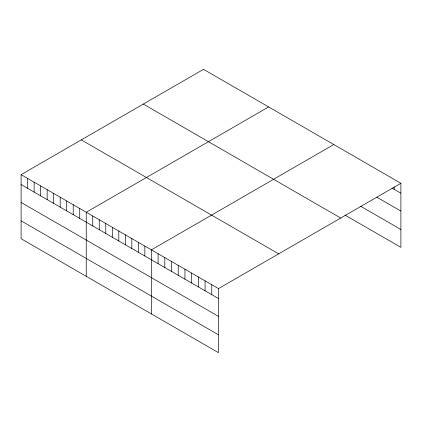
<?xml version="1.0" encoding="UTF-8"?>
<svg xmlns="http://www.w3.org/2000/svg" width="422" height="422" viewBox="0 0 422 422"><rect width="100%" height="100%" fill="white"/><g stroke="black" fill="none" stroke-linecap="round" stroke-linejoin="round"><path stroke-width="0.63" d="M21.1 174.645L218.49 288.606L218.49 352.671L21.1 238.71L21.1 174.645L203.51 69.329L400.9 183.29L400.9 247.355L344.974 215.067M268.65 106.94L86.241 212.25L86.241 276.315M333.786 144.546L151.377 249.861L151.377 313.921M218.49 288.606L400.9 183.29M391.954 188.048L400.9 193.213M376.851 197.195L400.9 211.079M360.631 206.242L400.9 229.489M143.316 104.081L340.707 218.047M81.293 139.888L278.684 253.854M21.1 184.562L218.49 298.528M21.1 202.433L218.49 316.394M21.1 220.838L218.49 334.804M394.19 186.856L394.19 189.341M211.781 284.729L211.781 294.651M205.066 280.857L205.066 290.779M198.356 276.98L198.356 286.902M191.646 273.108L191.646 283.025M184.936 269.231L184.936 279.153M178.221 265.359L178.221 275.276M171.511 261.482L171.511 271.404M164.802 257.61L164.802 267.527M158.092 253.733L158.092 263.655M144.862 246.1L144.862 256.017M138.353 242.339L138.353 252.256M131.838 238.578L131.838 248.495M125.323 234.817L125.323 244.734M118.809 231.056L118.809 240.973M112.294 227.294L112.294 237.211M105.78 223.533L105.78 233.456M99.265 219.772L99.265 229.695M92.75 216.011L92.75 225.934M79.726 208.489L79.726 218.411M73.212 204.728L73.212 214.65M66.697 200.967L66.697 210.889M60.182 197.206L60.182 207.128M53.668 193.445L53.668 203.367M47.153 189.684L47.153 199.606M40.644 185.928L40.644 195.845M34.129 182.167L34.129 192.084M27.615 178.406L27.615 188.323"/></g></svg>
